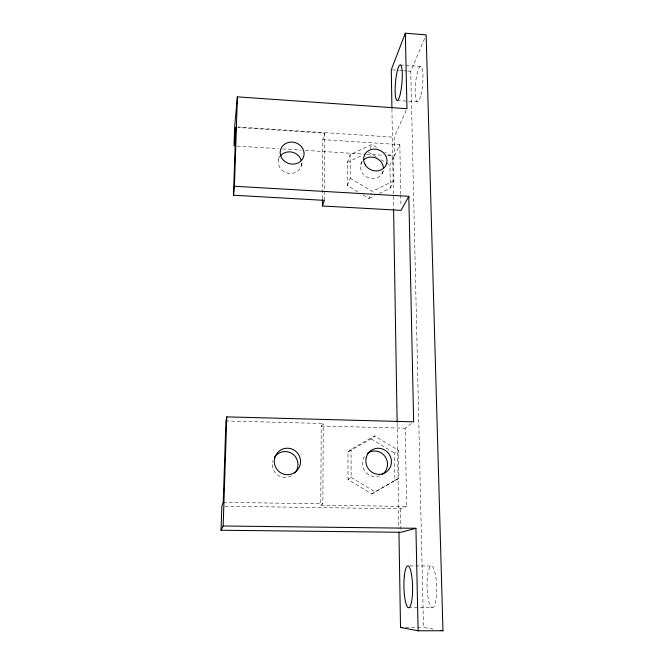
<?xml version="1.0" encoding="UTF-8"?>
<svg xmlns="http://www.w3.org/2000/svg" width="664" height="664" viewBox="0 0 664 664"><rect width="100%" height="100%" fill="white"/><g stroke="black" fill="none" stroke-linecap="round" stroke-linejoin="round"><path stroke-width="0.5" stroke-dasharray="3.32 2.49" d="M411.34 423.574L405.173 428.197L406.65 506.458L320.787 505.179L321.227 426.039L323.26 423.491L225.951 420.959M322.496 198.727L322.82 139.639L324.704 133.182L237.828 127.471M320.787 505.179L322.853 503.843L323.26 423.491M324.372 200.362L324.704 133.182M278.697 159.128L279.278 156.239M301.215 166.091L302.195 162.315M357.763 191.78L347.38 185.571L347.33 162.423L350.135 154.704L371.782 144.47L378.737 148.62M347.38 185.571L350.21 178.218L350.135 154.704M360.876 164.298L362.61 159.941M370.014 148.827L371.782 144.47M433.227 629.082L423.491 627.414L410.759 71.255L425.749 35.798M387.245 155.55L394.491 156.007L394.167 137.224L406.949 108.688M362.959 194.884L369.018 198.503L371.442 193.166M382.024 173.727L383.584 170.324M379.202 193.523L390.324 188.086L389.959 165.054L393.52 157.434L384.829 152.247M394.491 156.007L399.819 144.619L322.82 139.639M390.324 188.086L393.918 180.824L393.52 157.434M347.961 451.968L351.048 449.271L374.687 435.957L398.45 450.341L398.923 478.296L371.666 493.916L348.027 479.557L347.961 451.968L371.168 438.887L374.687 435.957M348.027 479.557L351.14 477.391L351.048 449.271M371.666 493.916L394.897 480.429L394.466 452.997L398.45 450.341M394.897 480.429L398.923 478.296M369.018 198.503L374.571 195.789M393.918 180.824L372.247 191.381L350.21 178.218M347.33 162.423L363.05 154.953M224.947 506.217L400.533 508.782L406.65 506.458M405.521 627.447L416.502 627.43M417.498 627.43L423.491 627.414M408.567 607.751L432.297 607.776A20.883 4.781 88.5 0 0 435.791 576.817A20.883 4.781 88.5 0 0 427.491 576.128A20.883 4.781 88.5 0 0 432.297 607.776M409.812 565.894L431.235 566.035M223.237 502.341L322.853 503.843M321.227 426.039L405.173 428.197M237.114 146.072L278.531 148.686M282.673 148.943L301.307 150.122M305.448 150.388L365.499 154.172M366.536 154.239L383.103 155.285M237.762 126.948L394.167 137.224M397.13 100.43L417.365 101.866M400.176 64.931L420.578 66.475M392.308 69.869L398.458 70.326M399.487 70.409L402.558 70.633M403.587 70.716L406.658 70.948M407.679 71.023L410.759 71.255M368.603 152.322L376.612 157.094M381.061 159.75L389.959 165.054M371.168 438.887L394.466 452.997M351.14 477.391L375.251 492.032M399.819 144.619L400.749 193.921M400.765 194.95L400.981 206.255M400.533 508.782L400.907 530.237M391.934 109.178L393.586 208.687M397.147 423.258L398.898 528.984M291.413 475.797A12.94 12.823 76.6 0 1 272.821 460.841M383.136 171.204A11.67 10.549 24 0 1 367.698 177.429A11.67 10.549 24 0 1 362.004 161.784M301.647 163.327A11.786 10.715 16.4 0 1 286.748 172.872A11.786 10.715 16.4 0 1 279.917 156.604M379.908 475.748A12.923 12.458 61.9 0 1 364.569 470.718A12.923 12.458 61.9 0 1 366.005 454.533M420.943 94.894A17.77 3.577 -84.7 0 0 421.034 66.616A17.77 3.577 -84.7 0 0 415.124 91.01A17.77 3.577 -84.7 0 0 420.943 94.894"/><path stroke-width="1" d="M322.455 205.981L324.372 200.362L233.496 195.224L234.433 186.252L408.825 196.312L401.056 210.363L322.455 205.981L322.488 199.764M391.918 108.141L391.287 69.795L405.339 33.2L426.139 34.868L442.963 630.742L418.121 630.8L415.93 528.287L400.94 532.279L221.037 530.237L221.851 506.175L223.237 502.341L225.951 420.959L226.773 416.868L413.655 421.839L408.825 196.312M233.496 195.224L235.762 127.339L234.01 145.873L234.658 126.749L237.397 96.853L406.949 108.688L405.339 33.2M221.037 530.237L223.154 525.979L226.773 416.868M234.433 186.252L237.397 96.853M398.948 532.096L400.525 627.455L402.525 627.455M223.154 525.979L415.93 528.287M441.012 630.41L442.963 630.742M400.525 627.455L418.121 630.8M393.603 209.724L397.122 422.221M274.614 457.048A12.94 12.823 76.6 0 1 293.114 454.384A12.94 12.823 76.6 0 1 294.683 473.175M363.822 159.684A11.67 10.549 24 0 1 376.297 158.156A11.67 10.549 24 0 1 383.485 168.457M280.482 155.849A11.786 10.715 16.4 0 1 292.152 152.156A11.786 10.715 16.4 0 1 301.29 160.522M367.233 453.462A12.923 12.458 61.9 0 1 385.087 456.566A12.923 12.458 61.9 0 1 382.066 474.594M274.772 457.795A13.255 13.131 72.9 0 0 290.666 474.304A13.255 13.131 72.9 0 0 296.833 452.259A13.255 13.131 72.9 0 0 274.772 457.795M400.392 93.416A17.82 3.229 -85 0 0 400.591 65.072A17.82 3.229 -85 0 0 395.146 89.565A17.82 3.229 -85 0 0 400.392 93.416M365.266 164.871A11.886 10.715 24 0 0 385.527 166.066A11.886 10.715 24 0 0 375.152 149.126A11.886 10.715 24 0 0 365.266 164.871M283.586 160.381A12.052 10.915 16.6 0 0 303.656 156.638A12.052 10.915 16.6 0 0 289.155 142.312A12.052 10.915 16.6 0 0 283.586 160.381M366.229 457.695A13.18 12.691 61.2 0 0 382.132 473.988A13.18 12.691 61.2 0 0 387.577 452.234A13.18 12.691 61.2 0 0 366.229 457.695M404.351 576.003A20.941 4.324 88.9 0 0 408.567 607.751A20.941 4.324 88.9 0 0 411.854 576.692A20.941 4.324 88.9 0 0 404.351 576.003"/></g></svg>
